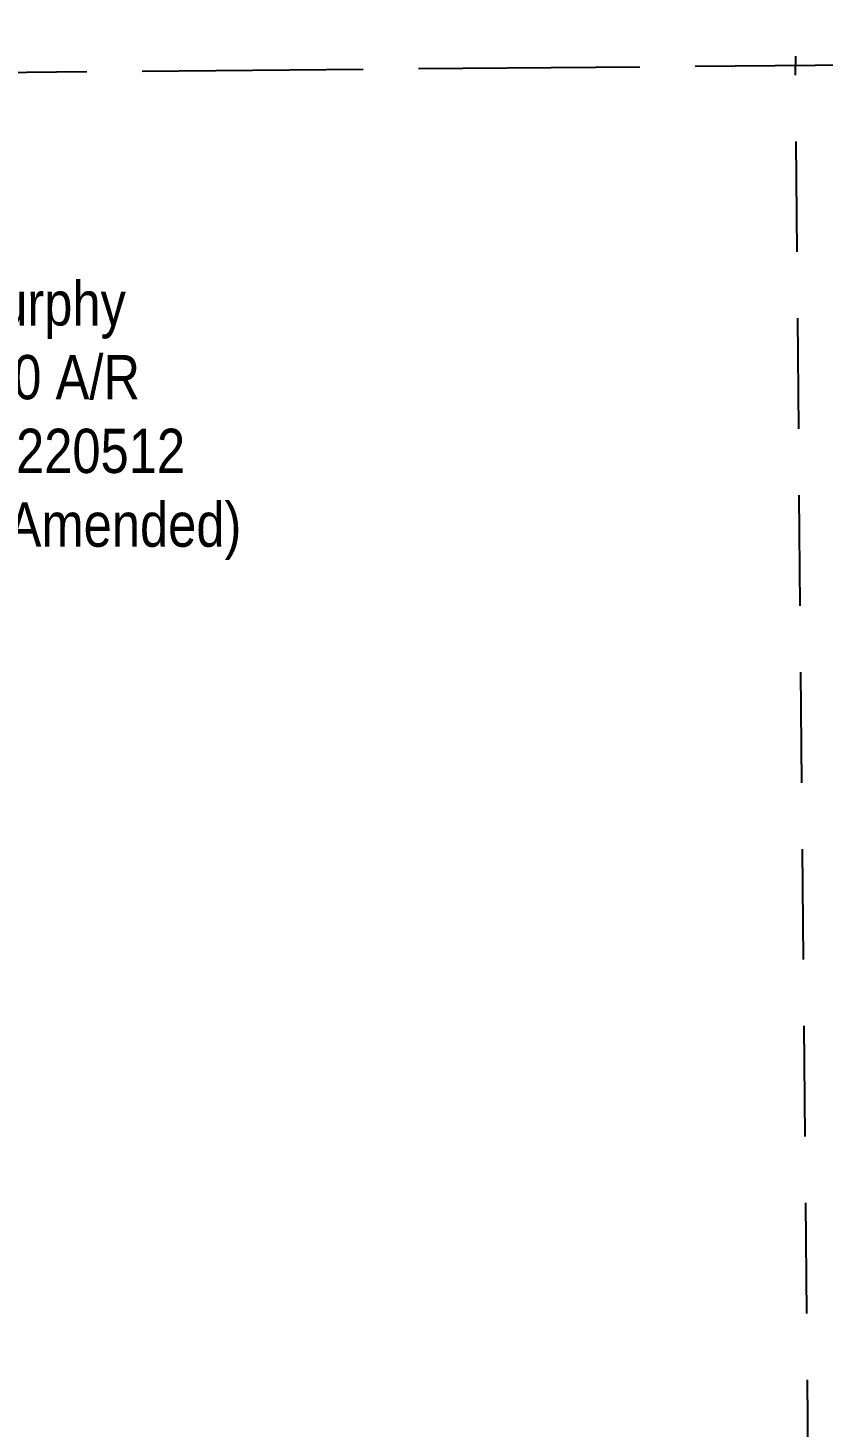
# Model space of a CAD drawing. Extents: x 538089 to 546766, y 6046620 to 6052605.
# Drawn here: x 540940.6 to 541120.4, y 6047300.2 to 6047616.5 of the extents above; entities that cross this region are included whole.
import ezdxf

# ---------------------------------------------------------------- set-up
doc = ezdxf.new("R2010")
doc.units = 0
doc.header["$LTSCALE"] = 5
doc.linetypes.add('foc-LSD', pattern=[8, 5, -3])
doc.linetypes.add('foc-UNSURVEYED', pattern=[12.5, 10, -2.5])
doc.layers.add('C-AR-T', color=13, linetype='Continuous', lineweight=9)
doc.layers.add('L-SECTION-LSD', color=7, linetype='foc-LSD')
doc.layers.add('L-USEC', color=7, linetype='foc-UNSURVEYED')
doc.styles.add('80CG', font='ARIALN.TTF', dxfattribs={"height": 10})
doc.dimstyles.new('Compass 5 000', dxfattribs={"dimscale": 5, "dimtxt": 9, "dimasz": 2, "dimexe": 0.2, "dimexo": 0.0625, "dimgap": 0.5, "dimtad": 0, "dimtih": 1, "dimtoh": 1, "dimzin": 0, "dimdsep": 46, "dimtxsty": '80CG', "dimcen": 0.1, "dimse1": 1, "dimse2": 1, "dimclrd": 256, "dimclrt": 256, "dimaunit": 1, "dimadec": 4, "dimazin": 0, "dimtfac": 0.06, "dimtofl": 0, "dimtmove": 0, "dimatfit": 1, "dimfxl": 0.2, "dimtolj": 1, "dimtzin": 0, "dimlwd": -1, "dimarcsym": 0})

# ---------------------------------------------------------------- blocks, each defined once
blk = doc.blocks.new('*D557')
at = {"layer": 'C-AR-T', "transparency": 16777216}
for p, q in [((540863.61, 6047599.03), (540860.54, 6047608.54)), ((540871.31, 6047575.25), (540886.68, 6047527.74)), ((540886.68, 6047527.74), (540896.68, 6047527.74))]:
    blk.add_line(p, q, dxfattribs=at)
for points in [[(540865.2, 6047599.54), (540862.03, 6047598.52), (540866.69, 6047589.52)], [(540872.89, 6047575.76), (540869.72, 6047574.73), (540868.23, 6047584.76)]]:
    blk.add_solid(points, dxfattribs=at)
at = {"layer": 'C-AR-T', "transparency": 16777216, "insert": (540943.69, 6047527.74), "char_height": 10, "attachment_point": 5, "style": '80CG'}
blk.add_mtext('\\A1;Murphy\\P5.00 A/R\\PLOC 220512\\P(To Be Amended)', dxfattribs=at)

msp = doc.modelspace()

# ---------------------------------------------------------------- linework, layer by layer
at = {"layer": 'L-SECTION-LSD', "flags": 128}
for points in [[(541110.493, 6048010.118), (541114.143, 6047608.008)], [(541117.792, 6047205.899), (541114.143, 6047608.008)]]:
    msp.add_lwpolyline(points, dxfattribs=at)
at = {"layer": 'L-USEC'}
msp.add_line((541516.431, 6047611.62), (540711.854, 6047604.396), dxfattribs=at)

# ---------------------------------------------------------------- dimensions: what is measured, and where the dimension line sits
at = {"layer": 'C-AR-T'}
dim = msp.add_linear_dim(base=(540868.23, 6047584.761), p1=(540855.155, 6047585.784), p2=(540856.693, 6047581.029), angle=287.92828, text='Murphy\\P5.00 A/R\\PLOC 220512\\P(To Be Amended)', dimstyle='Compass 5 000', dxfattribs=at)
dim.commit()
dim.dimension.update_dxf_attribs({"geometry": '*D557', "text_midpoint": (540943.694, 6047527.742), "dimtype": 161})

doc.saveas('drawing.dxf')
